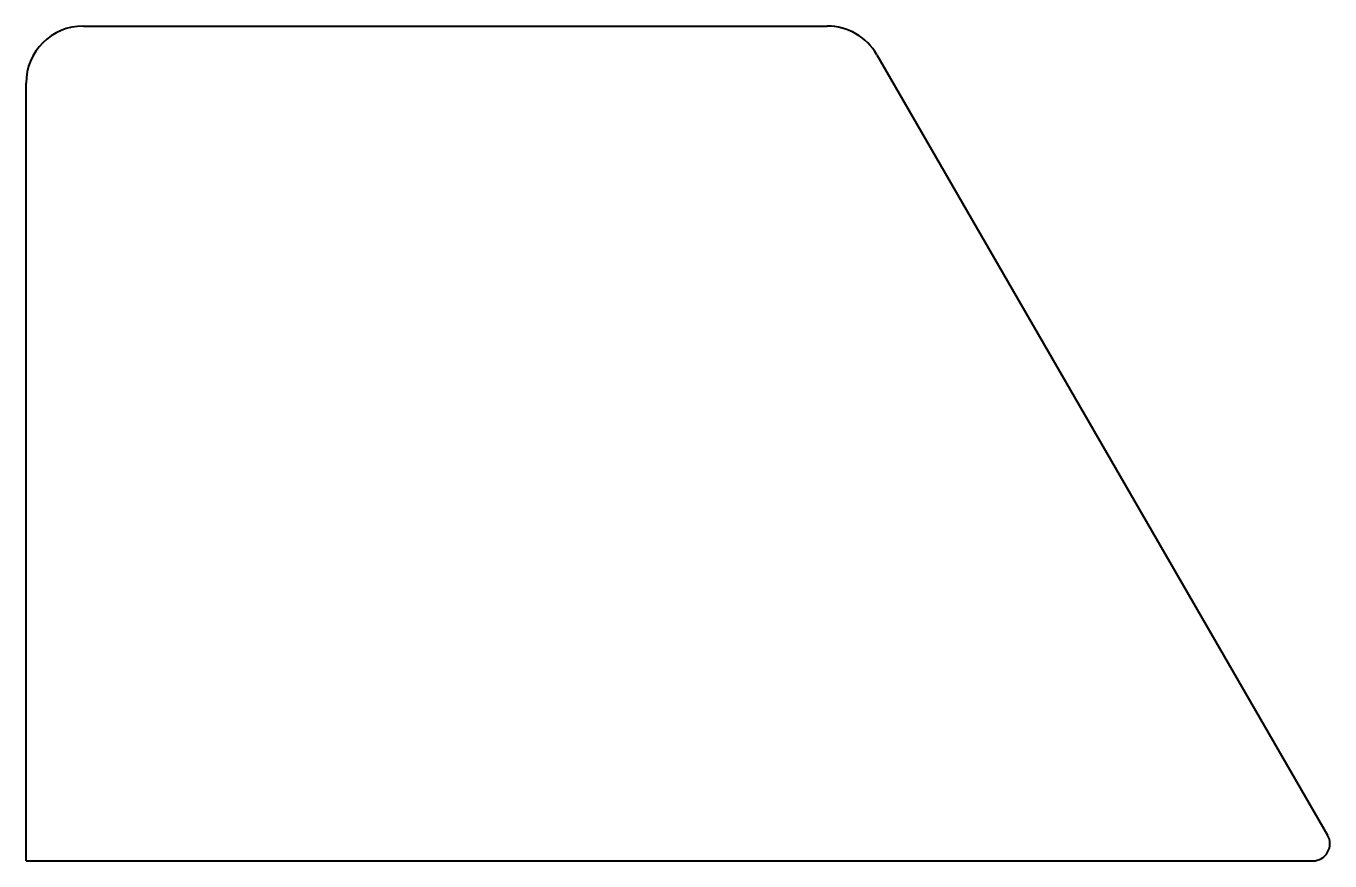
# Model space of a CAD drawing. Header units: inches. Extents: x 3 to 230, y -149 to -3.
import ezdxf

# ---------------------------------------------------------------- set-up
doc = ezdxf.new("R2010")
doc.units = ezdxf.units.IN
doc.header["$MEASUREMENT"] = 0
doc.layers.add('Visible', color=7, linetype='Continuous', lineweight=40)

msp = doc.modelspace()

# ---------------------------------------------------------------- linework, layer by layer
at = {"layer": 'Visible'}
for p, q in [((12.75, -2.75), (142.64, -2.75)), ((151.3, -7.75), (229.99, -144.05)), ((2.75, -148.55), (2.75, -12.75)), ((2.75, -148.55), (227.4, -148.55))]:
    msp.add_line(p, q, dxfattribs=at)
for centre, radius, start, end in [((12.75, -12.75), 10, 90, 180), ((142.64, -12.75), 10, 30, 90), ((227.4, -145.55), 3, 270, 30)]:
    msp.add_arc(centre, radius, start, end, dxfattribs=at)

doc.saveas('drawing.dxf')
